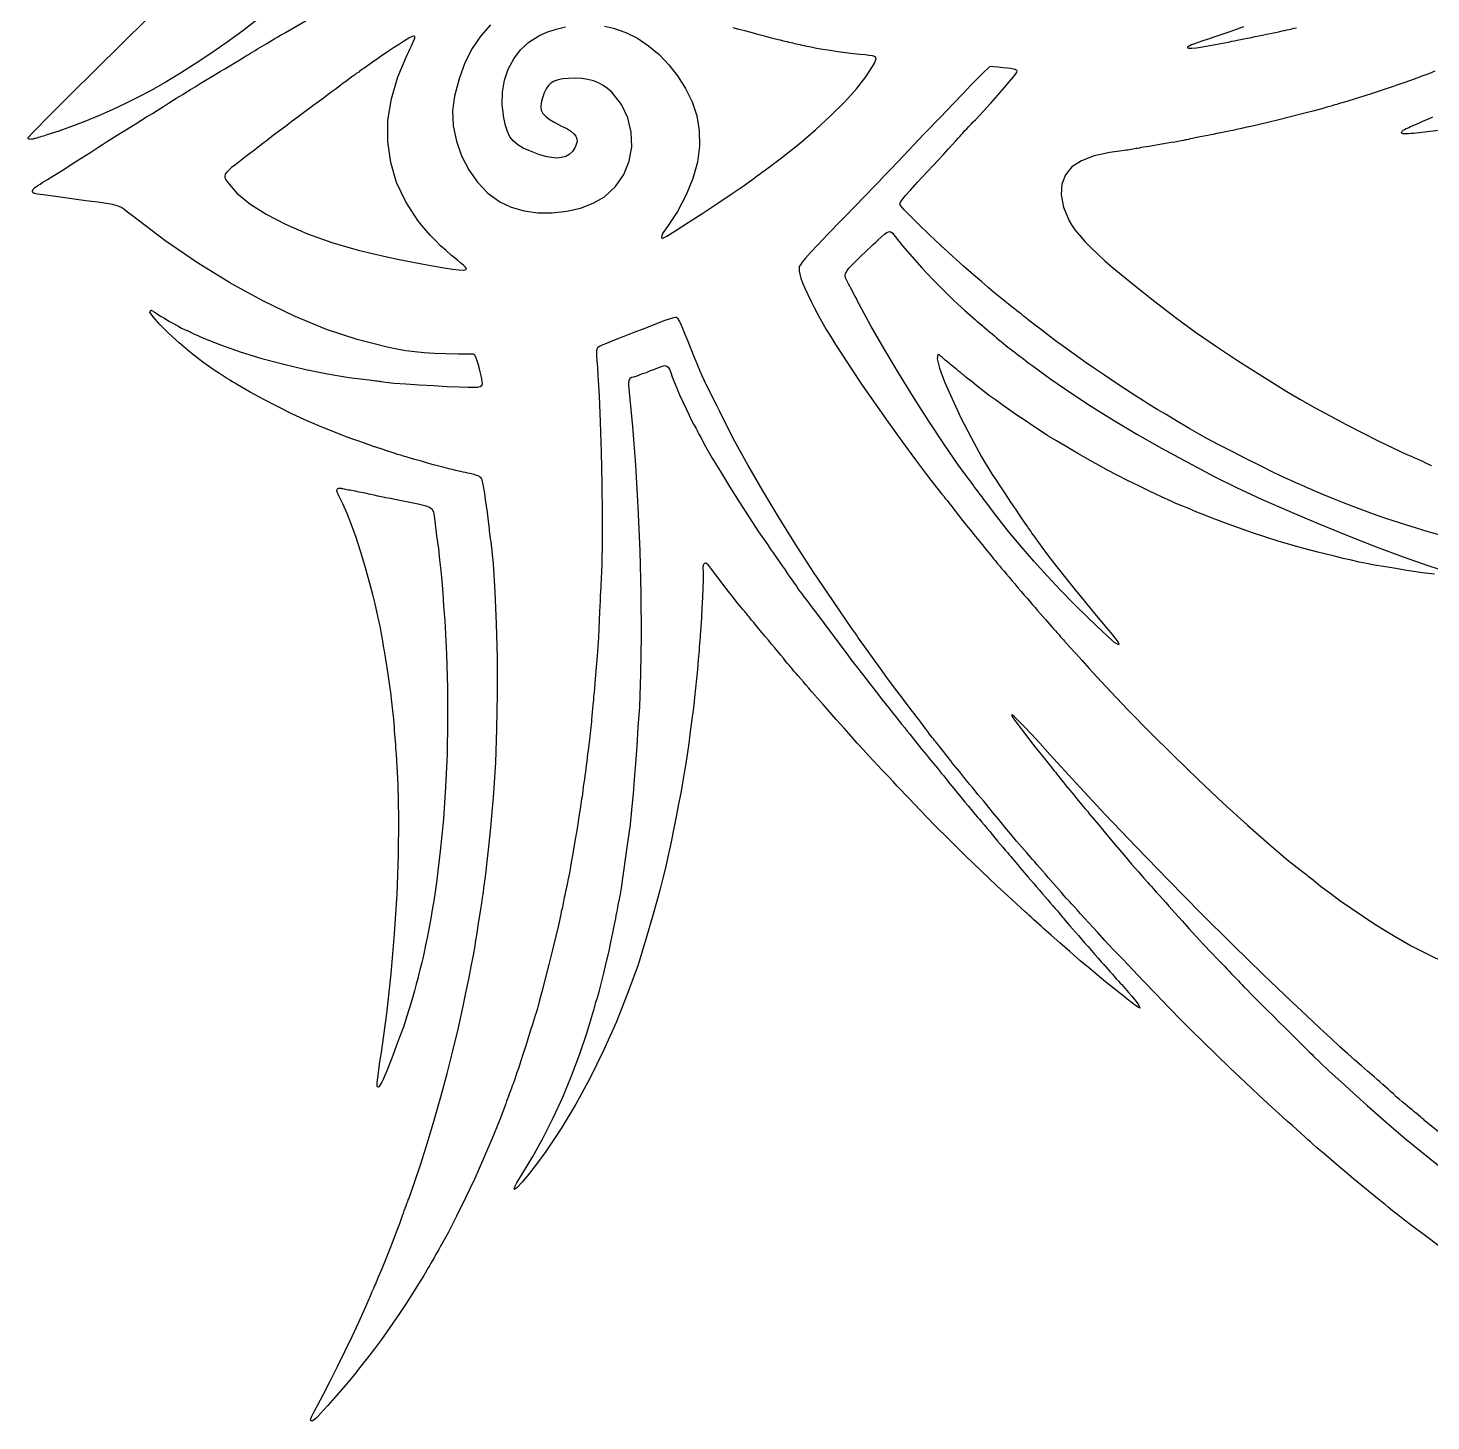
# Model space of a CAD drawing. Header units: millimetres. Extents: x 0 to 20, y 0 to 19.9.
# Drawn here: x 0 to 13.31, y 0 to 13.22 of the extents above; entities that cross this region are included whole.
import ezdxf

# ---------------------------------------------------------------- set-up
doc = ezdxf.new("R2010")
doc.units = ezdxf.units.MM
doc.layers.add('LOGO', color=7, linetype='Continuous')

msp = doc.modelspace()

# ---------------------------------------------------------------- linework, layer by layer
at = {"layer": 'LOGO'}
for points in [[(13.399, 1.651), (13.313, 1.717), (13.236, 1.774), (13.167, 1.827), (13.106, 1.874), (13.049, 1.917), (12.999, 1.957), (12.951, 1.995), (12.907, 2.03), (12.879, 2.054), (12.85, 2.077), (12.821, 2.1), (12.793, 2.123), (12.766, 2.145), (12.741, 2.165), (12.72, 2.182), (12.702, 2.196), (12.649, 2.24), (12.584, 2.293), (12.512, 2.354), (12.437, 2.417), (12.363, 2.48), (12.294, 2.54), (12.233, 2.592), (12.185, 2.635), (12.17, 2.649), (12.147, 2.669), (12.117, 2.697), (12.082, 2.728), (12.042, 2.764), (11.999, 2.802), (11.954, 2.843), (11.908, 2.884), (11.806, 2.976), (11.685, 3.089), (11.552, 3.214), (11.413, 3.345), (11.277, 3.476), (11.15, 3.6), (11.039, 3.708), (10.954, 3.794), (10.824, 3.927), (10.702, 4.053), (10.589, 4.17), (10.485, 4.28), (10.389, 4.381), (10.3, 4.474), (10.221, 4.56), (10.15, 4.637), (10.108, 4.683), (10.067, 4.728), (10.027, 4.772), (9.99, 4.811), (9.956, 4.849), (9.927, 4.881), (9.904, 4.907), (9.887, 4.925), (9.871, 4.942), (9.853, 4.962), (9.831, 4.987), (9.808, 5.013), (9.783, 5.042), (9.757, 5.072), (9.731, 5.101), (9.707, 5.129), (9.681, 5.157), (9.655, 5.188), (9.629, 5.219), (9.603, 5.249), (9.577, 5.277), (9.554, 5.304), (9.533, 5.328), (9.516, 5.347), (9.478, 5.391), (9.432, 5.444), (9.382, 5.503), (9.328, 5.567), (9.27, 5.636), (9.212, 5.706), (9.152, 5.778), (9.095, 5.849), (9.07, 5.88), (9.042, 5.912), (9.015, 5.946), (8.988, 5.98), (8.962, 6.011), (8.938, 6.04), (8.917, 6.066), (8.898, 6.089), (8.881, 6.109), (8.862, 6.133), (8.842, 6.159), (8.82, 6.185), (8.799, 6.211), (8.778, 6.237), (8.76, 6.261), (8.742, 6.283), (8.726, 6.305), (8.708, 6.327), (8.691, 6.35), (8.672, 6.372), (8.656, 6.394), (8.64, 6.413), (8.626, 6.43), (8.615, 6.444), (8.604, 6.457), (8.592, 6.472), (8.581, 6.486), (8.568, 6.502), (8.556, 6.517), (8.546, 6.532), (8.536, 6.545), (8.527, 6.557), (8.517, 6.57), (8.505, 6.587), (8.489, 6.608), (8.472, 6.631), (8.453, 6.657), (8.433, 6.683), (8.412, 6.709), (8.392, 6.736), (8.336, 6.808), (8.276, 6.887), (8.213, 6.97), (8.15, 7.055), (8.089, 7.14), (8.029, 7.222), (7.974, 7.3), (7.925, 7.369), (7.914, 7.384), (7.902, 7.402), (7.889, 7.42), (7.875, 7.439), (7.862, 7.458), (7.849, 7.477), (7.836, 7.494), (7.826, 7.511), (7.637, 7.784), (7.456, 8.055), (7.284, 8.32), (7.122, 8.58), (6.97, 8.831), (6.832, 9.073), (6.706, 9.302), (6.594, 9.518), (6.565, 9.578), (6.536, 9.636), (6.509, 9.689), (6.485, 9.738), (6.465, 9.779), (6.448, 9.812), (6.436, 9.836), (6.43, 9.849), (6.417, 9.875), (6.399, 9.916), (6.376, 9.969), (6.35, 10.031), (6.321, 10.099), (6.293, 10.17), (6.264, 10.243), (6.237, 10.311), (6.225, 10.34), (6.213, 10.368), (6.203, 10.394), (6.192, 10.416), (6.183, 10.435), (6.174, 10.451), (6.169, 10.461), (6.164, 10.466), (6.156, 10.471), (6.145, 10.472), (6.127, 10.469), (6.094, 10.459), (6.044, 10.441), (5.97, 10.413), (5.868, 10.374), (5.732, 10.321), (5.654, 10.292), (5.589, 10.266), (5.533, 10.244), (5.489, 10.225), (5.454, 10.21), (5.429, 10.199), (5.413, 10.19), (5.406, 10.184), (5.4, 10.177), (5.397, 10.169), (5.395, 10.155), (5.394, 10.134), (5.395, 10.103), (5.398, 10.059), (5.403, 10), (5.409, 9.922), (5.42, 9.728), (5.43, 9.478), (5.439, 9.192), (5.445, 8.894), (5.449, 8.603), (5.45, 8.342), (5.447, 8.131), (5.44, 7.99), (5.439, 7.973), (5.437, 7.946), (5.436, 7.912), (5.433, 7.872), (5.431, 7.829), (5.429, 7.781), (5.427, 7.732), (5.425, 7.681), (5.421, 7.597), (5.417, 7.515), (5.413, 7.433), (5.407, 7.347), (5.4, 7.256), (5.392, 7.154), (5.382, 7.041), (5.372, 6.912), (5.368, 6.877), (5.365, 6.839), (5.361, 6.8), (5.358, 6.762), (5.355, 6.725), (5.352, 6.691), (5.349, 6.66), (5.346, 6.634), (5.344, 6.61), (5.341, 6.583), (5.339, 6.553), (5.336, 6.523), (5.333, 6.494), (5.329, 6.466), (5.326, 6.438), (5.323, 6.415), (5.319, 6.391), (5.315, 6.361), (5.311, 6.329), (5.306, 6.295), (5.302, 6.259), (5.298, 6.224), (5.293, 6.189), (5.289, 6.157), (5.284, 6.125), (5.28, 6.09), (5.275, 6.055), (5.27, 6.019), (5.265, 5.984), (5.262, 5.952), (5.258, 5.923), (5.254, 5.899), (5.244, 5.83), (5.228, 5.734), (5.211, 5.622), (5.19, 5.503), (5.171, 5.386), (5.152, 5.281), (5.138, 5.197), (5.127, 5.144), (5.123, 5.127), (5.119, 5.109), (5.115, 5.089), (5.111, 5.068), (5.107, 5.046), (5.102, 5.026), (5.098, 5.006), (5.094, 4.988), (5.089, 4.968), (5.084, 4.946), (5.079, 4.92), (5.074, 4.892), (5.068, 4.863), (5.061, 4.834), (5.055, 4.806), (5.049, 4.778), (5.034, 4.706), (5.008, 4.6), (4.977, 4.471), (4.942, 4.331), (4.908, 4.194), (4.877, 4.072), (4.852, 3.979), (4.838, 3.926), (4.834, 3.913), (4.828, 3.896), (4.821, 3.873), (4.812, 3.846), (4.804, 3.817), (4.794, 3.785), (4.783, 3.751), (4.773, 3.717), (4.748, 3.636), (4.724, 3.559), (4.7, 3.486), (4.678, 3.416), (4.657, 3.353), (4.637, 3.296), (4.619, 3.244), (4.603, 3.2), (4.595, 3.181), (4.587, 3.158), (4.578, 3.134), (4.569, 3.109), (4.559, 3.082), (4.55, 3.057), (4.542, 3.033), (4.533, 3.01), (4.473, 2.85), (4.402, 2.675), (4.323, 2.489), (4.239, 2.301), (4.153, 2.117), (4.067, 1.943), (3.986, 1.785), (3.912, 1.651), (3.899, 1.628), (3.884, 1.603), (3.868, 1.575), (3.853, 1.548), (3.838, 1.522), (3.824, 1.496), (3.81, 1.472), (3.798, 1.452), (3.757, 1.381), (3.707, 1.3), (3.649, 1.208), (3.588, 1.113), (3.525, 1.018), (3.463, 0.927), (3.406, 0.845), (3.355, 0.774), (3.287, 0.684), (3.223, 0.599), (3.159, 0.519), (3.098, 0.442), (3.037, 0.368), (2.974, 0.294), (2.91, 0.221), (2.844, 0.146), (2.805, 0.102), (2.774, 0.069), (2.75, 0.043), (2.732, 0.024), (2.718, 0.013), (2.707, 0.005), (2.699, 0.001), (2.693, 0), (2.686, 0.001), (2.682, 0.006), (2.682, 0.014), (2.686, 0.027), (2.694, 0.046), (2.706, 0.072), (2.724, 0.105), (2.746, 0.146), (2.804, 0.253), (2.868, 0.378), (2.937, 0.515), (3.007, 0.659), (3.075, 0.801), (3.139, 0.936), (3.194, 1.057), (3.238, 1.159), (3.244, 1.172), (3.25, 1.187), (3.257, 1.203), (3.264, 1.222), (3.272, 1.24), (3.281, 1.26), (3.289, 1.278), (3.297, 1.296), (3.327, 1.367), (3.36, 1.446), (3.394, 1.531), (3.429, 1.619), (3.464, 1.708), (3.497, 1.793), (3.528, 1.875), (3.555, 1.948), (3.563, 1.972), (3.571, 1.996), (3.58, 2.019), (3.588, 2.042), (3.596, 2.062), (3.603, 2.082), (3.608, 2.097), (3.613, 2.109), (3.669, 2.262), (3.728, 2.441), (3.791, 2.641), (3.854, 2.853), (3.917, 3.074), (3.977, 3.296), (4.032, 3.512), (4.082, 3.717), (4.104, 3.818), (4.13, 3.936), (4.156, 4.062), (4.182, 4.191), (4.207, 4.313), (4.227, 4.42), (4.243, 4.507), (4.251, 4.564), (4.253, 4.576), (4.255, 4.591), (4.258, 4.611), (4.261, 4.631), (4.265, 4.654), (4.268, 4.677), (4.272, 4.701), (4.276, 4.725), (4.287, 4.795), (4.297, 4.857), (4.306, 4.914), (4.314, 4.965), (4.321, 5.013), (4.327, 5.058), (4.333, 5.101), (4.339, 5.144), (4.347, 5.214), (4.358, 5.308), (4.369, 5.42), (4.382, 5.541), (4.395, 5.664), (4.405, 5.78), (4.415, 5.881), (4.422, 5.962), (4.438, 6.247), (4.45, 6.565), (4.455, 6.9), (4.454, 7.238), (4.447, 7.566), (4.434, 7.868), (4.417, 8.132), (4.394, 8.344), (4.392, 8.359), (4.389, 8.378), (4.387, 8.399), (4.384, 8.422), (4.381, 8.445), (4.378, 8.47), (4.375, 8.492), (4.373, 8.514), (4.367, 8.567), (4.359, 8.624), (4.352, 8.685), (4.343, 8.745), (4.334, 8.802), (4.326, 8.851), (4.32, 8.89), (4.314, 8.916), (4.31, 8.93), (4.304, 8.942), (4.297, 8.952), (4.286, 8.96), (4.274, 8.967), (4.256, 8.973), (4.234, 8.98), (4.206, 8.986), (4.191, 8.99), (4.173, 8.994), (4.153, 8.999), (4.131, 9.003), (4.107, 9.008), (4.084, 9.014), (4.059, 9.019), (4.037, 9.025), (3.995, 9.035), (3.949, 9.046), (3.9, 9.059), (3.847, 9.074), (3.792, 9.089), (3.733, 9.106), (3.672, 9.123), (3.608, 9.143), (3.59, 9.149), (3.572, 9.153), (3.555, 9.159), (3.538, 9.164), (3.523, 9.168), (3.51, 9.172), (3.499, 9.175), (3.491, 9.177), (3.464, 9.186), (3.415, 9.202), (3.351, 9.224), (3.278, 9.248), (3.202, 9.274), (3.131, 9.299), (3.072, 9.32), (3.029, 9.336), (2.892, 9.388), (2.759, 9.443), (2.627, 9.5), (2.497, 9.561), (2.367, 9.625), (2.238, 9.692), (2.108, 9.763), (1.977, 9.838), (1.958, 9.85), (1.941, 9.86), (1.924, 9.869), (1.906, 9.881), (1.883, 9.896), (1.854, 9.915), (1.816, 9.94), (1.767, 9.972), (1.659, 10.047), (1.546, 10.135), (1.435, 10.23), (1.333, 10.322), (1.247, 10.407), (1.186, 10.476), (1.156, 10.523), (1.166, 10.541), (1.169, 10.54), (1.173, 10.538), (1.18, 10.535), (1.187, 10.53), (1.195, 10.525), (1.205, 10.519), (1.216, 10.512), (1.226, 10.505), (1.258, 10.485), (1.296, 10.463), (1.337, 10.437), (1.379, 10.413), (1.42, 10.391), (1.456, 10.371), (1.485, 10.358), (1.502, 10.351), (1.506, 10.349), (1.512, 10.347), (1.518, 10.345), (1.523, 10.342), (1.528, 10.339), (1.534, 10.337), (1.539, 10.334), (1.543, 10.331), (1.55, 10.328), (1.559, 10.323), (1.572, 10.317), (1.587, 10.31), (1.604, 10.302), (1.624, 10.293), (1.644, 10.284), (1.665, 10.276), (1.835, 10.208), (2.022, 10.143), (2.22, 10.083), (2.427, 10.027), (2.635, 9.978), (2.843, 9.936), (3.044, 9.903), (3.236, 9.878), (3.257, 9.876), (3.277, 9.874), (3.297, 9.871), (3.313, 9.869), (3.328, 9.868), (3.34, 9.867), (3.348, 9.865), (3.353, 9.864), (3.393, 9.857), (3.474, 9.849), (3.584, 9.84), (3.713, 9.831), (3.847, 9.824), (3.977, 9.817), (4.09, 9.812), (4.174, 9.81), (4.226, 9.81), (4.264, 9.811), (4.29, 9.816), (4.306, 9.825), (4.312, 9.842), (4.31, 9.868), (4.302, 9.905), (4.29, 9.954), (4.28, 9.997), (4.271, 10.032), (4.262, 10.06), (4.253, 10.084), (4.246, 10.101), (4.239, 10.113), (4.232, 10.12), (4.224, 10.122), (4.083, 10.123), (3.961, 10.125), (3.854, 10.13), (3.759, 10.135), (3.671, 10.144), (3.586, 10.156), (3.5, 10.17), (3.409, 10.189), (3.125, 10.261), (2.834, 10.358), (2.534, 10.481), (2.229, 10.628), (1.92, 10.798), (1.609, 10.99), (1.299, 11.202), (0.99, 11.436), (0.945, 11.471), (0.91, 11.498), (0.88, 11.517), (0.846, 11.531), (0.803, 11.542), (0.743, 11.552), (0.661, 11.564), (0.549, 11.578), (0.37, 11.603), (0.239, 11.621), (0.148, 11.634), (0.091, 11.642), (0.058, 11.649), (0.045, 11.656), (0.042, 11.662), (0.043, 11.671), (0.044, 11.678), (0.047, 11.684), (0.053, 11.692), (0.062, 11.701), (0.075, 11.711), (0.092, 11.722), (0.114, 11.737), (0.14, 11.754), (0.183, 11.78), (0.234, 11.811), (0.291, 11.848), (0.357, 11.889), (0.427, 11.934), (0.504, 11.982), (0.585, 12.034), (0.671, 12.09), (0.705, 12.111), (0.746, 12.137), (0.794, 12.168), (0.847, 12.201), (0.902, 12.235), (0.96, 12.271), (1.016, 12.306), (1.071, 12.341), (1.125, 12.374), (1.18, 12.408), (1.234, 12.442), (1.286, 12.474), (1.334, 12.505), (1.377, 12.532), (1.413, 12.554), (1.441, 12.572), (1.468, 12.588), (1.502, 12.61), (1.542, 12.634), (1.586, 12.661), (1.633, 12.69), (1.681, 12.719), (1.729, 12.748), (1.777, 12.776), (1.824, 12.805), (1.869, 12.832), (1.914, 12.859), (1.956, 12.885), (1.995, 12.908), (2.028, 12.928), (2.055, 12.945), (2.074, 12.957), (2.091, 12.967), (2.11, 12.979), (2.132, 12.992), (2.154, 13.005), (2.177, 13.02), (2.201, 13.034), (2.223, 13.047), (2.245, 13.059), (2.266, 13.072), (2.29, 13.086), (2.317, 13.101), (2.343, 13.117), (2.37, 13.133), (2.396, 13.149), (2.422, 13.163), (2.444, 13.176), (2.836, 13.404)], [(2.181, 13.302), (2.037, 13.191), (1.89, 13.085), (1.743, 12.982), (1.595, 12.883), (1.448, 12.79), (1.302, 12.702), (1.161, 12.622), (1.046, 12.561), (0.925, 12.501), (0.798, 12.441), (0.668, 12.385), (0.54, 12.331), (0.413, 12.283), (0.292, 12.24), (0.179, 12.203), (0.163, 12.198), (0.146, 12.193), (0.129, 12.188), (0.112, 12.183), (0.096, 12.178), (0.083, 12.174), (0.071, 12.17), (0.061, 12.168), (0.047, 12.164), (0.034, 12.162), (0.023, 12.161), (0.014, 12.162), (0.007, 12.164), (0.002, 12.168), (0, 12.172), (0.001, 12.178), (0.056, 12.237), (0.197, 12.381), (0.4, 12.585), (0.64, 12.822), (0.892, 13.072), (1.13, 13.305)], [(4.389, 13.249), (4.296, 13.145), (4.215, 13.024), (4.146, 12.888), (4.091, 12.736), (4.046, 12.57), (4.029, 12.433), (4.036, 12.289), (4.065, 12.145), (4.114, 12.006), (4.182, 11.873), (4.266, 11.754), (4.365, 11.65), (4.477, 11.567), (4.585, 11.517), (4.707, 11.483), (4.839, 11.465), (4.975, 11.464), (5.112, 11.479), (5.242, 11.509), (5.364, 11.556), (5.47, 11.617), (5.575, 11.714), (5.654, 11.828), (5.705, 11.955), (5.729, 12.091), (5.724, 12.229), (5.692, 12.365), (5.631, 12.493), (5.54, 12.608), (5.5, 12.643), (5.458, 12.673), (5.414, 12.698), (5.366, 12.716), (5.313, 12.73), (5.257, 12.738), (5.195, 12.741), (5.128, 12.739), (5.075, 12.735), (5.031, 12.726), (4.994, 12.713), (4.963, 12.696), (4.938, 12.671), (4.917, 12.64), (4.899, 12.602), (4.883, 12.555), (4.871, 12.509), (4.867, 12.471), (4.871, 12.437), (4.885, 12.408), (4.91, 12.381), (4.947, 12.353), (4.999, 12.322), (5.064, 12.288), (5.113, 12.263), (5.151, 12.239), (5.179, 12.215), (5.198, 12.191), (5.208, 12.167), (5.21, 12.14), (5.203, 12.112), (5.189, 12.08), (5.166, 12.046), (5.137, 12.019), (5.103, 12), (5.063, 11.988), (5.018, 11.984), (4.967, 11.988), (4.911, 11.999), (4.849, 12.018), (4.767, 12.048), (4.7, 12.078), (4.647, 12.109), (4.606, 12.145), (4.574, 12.186), (4.549, 12.235), (4.531, 12.293), (4.515, 12.364), (4.501, 12.489), (4.504, 12.609), (4.523, 12.723), (4.558, 12.828), (4.609, 12.925), (4.674, 13.01), (4.754, 13.084), (4.847, 13.144), (4.925, 13.179), (5.011, 13.208), (5.101, 13.228)], [(5.471, 13.235), (5.557, 13.217), (5.672, 13.176), (5.784, 13.12), (5.889, 13.049), (5.989, 12.965), (6.081, 12.87), (6.165, 12.763), (6.239, 12.645), (6.302, 12.518), (6.347, 12.385), (6.37, 12.244), (6.372, 12.096), (6.352, 11.944), (6.31, 11.79), (6.247, 11.634), (6.165, 11.478), (6.061, 11.324), (6.044, 11.299), (6.029, 11.278), (6.019, 11.261), (6.014, 11.247), (6.011, 11.236), (6.012, 11.228), (6.017, 11.224), (6.024, 11.223), (6.062, 11.242), (6.147, 11.295), (6.266, 11.371), (6.405, 11.461), (6.548, 11.557), (6.684, 11.647), (6.795, 11.723), (6.869, 11.777), (6.88, 11.785), (6.892, 11.794), (6.907, 11.805), (6.923, 11.817), (6.939, 11.829), (6.956, 11.84), (6.971, 11.852), (6.987, 11.864), (7.152, 11.985), (7.316, 12.117), (7.473, 12.251), (7.619, 12.387), (7.751, 12.518), (7.863, 12.642), (7.952, 12.755), (8.016, 12.852), (8.032, 12.885), (8.043, 12.909), (8.048, 12.926), (8.045, 12.939), (8.034, 12.948), (8.014, 12.954), (7.984, 12.958), (7.945, 12.962), (7.894, 12.965), (7.831, 12.973), (7.761, 12.982), (7.687, 12.992), (7.613, 13.003), (7.543, 13.014), (7.482, 13.025), (7.431, 13.036), (7.412, 13.039), (7.39, 13.044), (7.369, 13.049), (7.348, 13.053), (7.327, 13.058), (7.308, 13.062), (7.291, 13.066), (7.276, 13.069), (7.262, 13.073), (7.244, 13.076), (7.225, 13.081), (7.204, 13.086), (7.183, 13.091), (7.161, 13.097), (7.14, 13.102), (7.12, 13.107), (7.056, 13.123), (6.991, 13.141), (6.926, 13.157), (6.864, 13.174), (6.803, 13.19), (6.745, 13.205), (6.692, 13.22)], [(11.535, 13.229), (11.396, 13.179), (11.265, 13.135), (11.201, 13.113), (11.148, 13.096), (11.105, 13.081), (11.07, 13.069), (11.043, 13.058), (11.025, 13.049), (11.012, 13.042), (11.005, 13.037), (11.004, 13.03), (11.018, 13.026), (11.046, 13.027), (11.088, 13.031), (11.146, 13.039), (11.217, 13.052), (11.304, 13.068), (11.407, 13.088), (11.425, 13.092), (11.449, 13.097), (11.476, 13.103), (11.507, 13.109), (11.54, 13.115), (11.575, 13.122), (11.61, 13.129), (11.645, 13.137), (11.68, 13.144), (11.717, 13.151), (11.754, 13.158), (11.79, 13.166), (11.824, 13.173), (11.855, 13.18), (11.881, 13.186), (11.904, 13.19), (11.924, 13.194), (11.946, 13.2), (11.97, 13.205), (11.993, 13.21), (12.017, 13.216), (12.039, 13.221)], [(13.61, 8.349), (13.289, 8.436), (12.965, 8.537), (12.868, 8.57), (12.768, 8.605), (12.667, 8.642), (12.567, 8.679), (12.47, 8.717), (12.375, 8.755), (12.287, 8.791), (12.206, 8.827), (12.186, 8.835), (12.165, 8.846), (12.139, 8.856), (12.113, 8.868), (12.086, 8.88), (12.057, 8.891), (12.031, 8.903), (12.006, 8.915), (11.927, 8.95), (11.821, 9.001), (11.696, 9.063), (11.562, 9.13), (11.427, 9.198), (11.302, 9.264), (11.194, 9.32), (11.114, 9.364), (11.071, 9.39), (11.026, 9.415), (10.978, 9.444), (10.926, 9.474), (10.868, 9.509), (10.801, 9.549), (10.724, 9.595), (10.634, 9.648), (10.585, 9.679), (10.51, 9.728), (10.419, 9.789), (10.318, 9.855), (10.216, 9.923), (10.122, 9.987), (10.042, 10.042), (9.985, 10.082), (9.906, 10.138), (9.828, 10.196), (9.752, 10.251), (9.68, 10.305), (9.617, 10.353), (9.563, 10.394), (9.521, 10.427), (9.492, 10.449), (9.481, 10.459), (9.465, 10.471), (9.448, 10.485), (9.428, 10.501), (9.407, 10.517), (9.385, 10.535), (9.363, 10.552), (9.341, 10.569), (9.306, 10.596), (9.274, 10.622), (9.242, 10.648), (9.206, 10.677), (9.164, 10.712), (9.113, 10.756), (9.051, 10.81), (8.972, 10.877), (8.879, 10.959), (8.774, 11.053), (8.663, 11.154), (8.555, 11.256), (8.457, 11.35), (8.374, 11.432), (8.314, 11.493), (8.283, 11.529), (8.277, 11.54), (8.274, 11.55), (8.28, 11.565), (8.295, 11.588), (8.325, 11.624), (8.374, 11.678), (8.443, 11.754), (8.538, 11.856), (8.589, 11.912), (8.64, 11.968), (8.688, 12.019), (8.733, 12.068), (8.772, 12.11), (8.804, 12.146), (8.828, 12.173), (8.845, 12.191), (8.857, 12.205), (8.872, 12.221), (8.889, 12.241), (8.909, 12.261), (8.929, 12.283), (8.95, 12.305), (8.97, 12.327), (8.991, 12.348), (9.065, 12.427), (9.136, 12.505), (9.204, 12.58), (9.264, 12.649), (9.316, 12.709), (9.355, 12.758), (9.38, 12.792), (9.388, 12.808), (9.385, 12.814), (9.379, 12.819), (9.369, 12.824), (9.352, 12.828), (9.328, 12.833), (9.297, 12.837), (9.255, 12.841), (9.203, 12.846), (9.128, 12.852), (9.063, 12.79), (9.036, 12.764), (8.999, 12.727), (8.948, 12.674), (8.877, 12.6), (8.782, 12.502), (8.66, 12.373), (8.503, 12.209), (8.309, 12.006), (8.251, 11.945), (8.192, 11.883), (8.132, 11.82), (8.071, 11.756), (8.014, 11.697), (7.961, 11.642), (7.914, 11.594), (7.875, 11.554), (7.717, 11.39), (7.592, 11.262), (7.497, 11.161), (7.427, 11.087), (7.378, 11.034), (7.347, 10.997), (7.33, 10.971), (7.32, 10.954), (7.317, 10.935), (7.318, 10.911), (7.324, 10.881), (7.335, 10.844), (7.351, 10.8), (7.373, 10.748), (7.4, 10.69), (7.432, 10.623), (7.461, 10.565), (7.489, 10.512), (7.515, 10.464), (7.543, 10.414), (7.575, 10.358), (7.615, 10.294), (7.663, 10.216), (7.723, 10.122), (7.811, 9.986), (7.916, 9.83), (8.036, 9.657), (8.163, 9.478), (8.294, 9.296), (8.424, 9.12), (8.547, 8.956), (8.66, 8.811), (8.674, 8.793), (8.69, 8.774), (8.705, 8.754), (8.722, 8.734), (8.738, 8.712), (8.754, 8.692), (8.77, 8.673), (8.783, 8.656), (8.829, 8.597), (8.87, 8.546), (8.908, 8.498), (8.943, 8.454), (8.976, 8.413), (9.007, 8.374), (9.038, 8.337), (9.068, 8.3), (9.085, 8.279), (9.102, 8.258), (9.118, 8.239), (9.133, 8.22), (9.146, 8.204), (9.157, 8.19), (9.166, 8.179), (9.171, 8.172), (9.178, 8.165), (9.189, 8.151), (9.202, 8.134), (9.22, 8.113), (9.24, 8.09), (9.263, 8.063), (9.286, 8.035), (9.31, 8.007), (9.337, 7.976), (9.365, 7.943), (9.395, 7.907), (9.426, 7.872), (9.455, 7.837), (9.485, 7.803), (9.511, 7.772), (9.534, 7.745), (9.557, 7.718), (9.581, 7.691), (9.606, 7.662), (9.631, 7.634), (9.655, 7.606), (9.679, 7.58), (9.699, 7.557), (9.717, 7.536), (9.733, 7.518), (9.751, 7.499), (9.767, 7.48), (9.785, 7.46), (9.8, 7.442), (9.815, 7.425), (9.828, 7.411), (9.838, 7.399), (9.888, 7.342), (9.943, 7.281), (10.003, 7.215), (10.07, 7.141), (10.147, 7.059), (10.233, 6.966), (10.331, 6.863), (10.441, 6.746), (10.646, 6.536), (10.871, 6.313), (11.107, 6.085), (11.344, 5.863), (11.572, 5.654), (11.781, 5.469), (11.961, 5.317), (12.103, 5.207), (12.112, 5.2), (12.123, 5.192), (12.134, 5.184), (12.146, 5.174), (12.159, 5.163), (12.171, 5.153), (12.184, 5.143), (12.196, 5.134), (12.267, 5.076), (12.354, 5.011), (12.451, 4.94), (12.557, 4.866), (12.666, 4.792), (12.774, 4.721), (12.879, 4.655), (12.975, 4.596), (13.128, 4.509), (13.285, 4.428), (13.447, 4.351)], [(13.353, 12.807), (13.295, 12.784), (13.229, 12.76), (13.154, 12.733), (13.068, 12.701), (13.01, 12.681), (12.937, 12.657), (12.853, 12.628), (12.766, 12.6), (12.677, 12.572), (12.596, 12.546), (12.526, 12.524), (12.473, 12.509), (12.457, 12.504), (12.438, 12.499), (12.42, 12.493), (12.401, 12.488), (12.383, 12.482), (12.366, 12.477), (12.351, 12.472), (12.337, 12.469), (12.278, 12.452), (12.193, 12.429), (12.093, 12.402), (11.982, 12.374), (11.871, 12.347), (11.766, 12.321), (11.676, 12.3), (11.606, 12.284), (11.587, 12.281), (11.567, 12.276), (11.546, 12.272), (11.525, 12.267), (11.503, 12.262), (11.484, 12.258), (11.466, 12.254), (11.451, 12.25), (11.433, 12.246), (11.411, 12.242), (11.383, 12.236), (11.352, 12.23), (11.319, 12.223), (11.283, 12.216), (11.248, 12.208), (11.212, 12.202), (11.177, 12.195), (11.142, 12.188), (11.11, 12.181), (11.078, 12.175), (11.051, 12.17), (11.028, 12.165), (11.01, 12.161), (10.998, 12.158), (10.985, 12.156), (10.966, 12.152), (10.943, 12.147), (10.915, 12.142), (10.884, 12.136), (10.849, 12.131), (10.814, 12.125), (10.778, 12.119), (10.742, 12.113), (10.706, 12.107), (10.672, 12.1), (10.64, 12.095), (10.612, 12.091), (10.587, 12.086), (10.568, 12.083), (10.554, 12.08), (10.544, 12.078), (10.53, 12.075), (10.515, 12.073), (10.5, 12.07), (10.484, 12.067), (10.468, 12.065), (10.452, 12.062), (10.437, 12.06), (10.422, 12.058), (10.403, 12.056), (10.382, 12.053), (10.359, 12.05), (10.336, 12.046), (10.312, 12.043), (10.289, 12.039), (10.267, 12.036), (10.119, 12.005), (9.999, 11.959), (9.907, 11.899), (9.845, 11.825), (9.81, 11.736), (9.805, 11.634), (9.828, 11.518), (9.88, 11.388), (9.903, 11.349), (9.936, 11.303), (9.98, 11.251), (10.031, 11.193), (10.09, 11.133), (10.153, 11.072), (10.22, 11.009), (10.29, 10.949), (10.496, 10.78), (10.694, 10.623), (10.887, 10.475), (11.081, 10.333), (11.28, 10.195), (11.488, 10.057), (11.709, 9.916), (11.947, 9.769), (12.07, 9.696), (12.208, 9.618), (12.357, 9.537), (12.51, 9.455), (12.664, 9.376), (12.815, 9.301), (12.958, 9.231), (13.087, 9.172), (13.121, 9.157), (13.153, 9.143), (13.184, 9.129), (13.211, 9.116), (13.235, 9.106), (13.255, 9.096), (13.269, 9.089), (13.277, 9.085), (13.283, 9.082), (13.291, 9.078), (13.3, 9.075), (13.308, 9.07), (13.319, 9.066)], [(13.414, 12.248), (13.203, 12.223), (13.175, 12.22), (13.149, 12.218), (13.124, 12.216), (13.103, 12.215), (13.083, 12.214), (13.068, 12.213), (13.057, 12.213), (13.051, 12.214), (13.041, 12.217), (13.036, 12.222), (13.035, 12.227), (13.037, 12.234), (13.041, 12.24), (13.051, 12.247), (13.064, 12.255), (13.08, 12.263), (13.091, 12.268), (13.105, 12.274), (13.121, 12.282), (13.14, 12.289), (13.159, 12.298), (13.179, 12.307), (13.199, 12.316), (13.219, 12.323), (13.239, 12.333), (13.261, 12.343), (13.284, 12.353), (13.307, 12.363), (13.331, 12.374)], [(13.347, 8.034), (13.235, 8.049), (13.087, 8.071), (12.963, 8.091), (12.863, 8.107), (12.778, 8.122), (12.704, 8.135), (12.634, 8.15), (12.562, 8.167), (12.481, 8.185), (12.386, 8.208), (12.24, 8.245), (12.107, 8.28), (11.984, 8.314), (11.866, 8.349), (11.747, 8.386), (11.622, 8.428), (11.488, 8.474), (11.339, 8.529), (11.297, 8.545), (11.237, 8.568), (11.167, 8.595), (11.092, 8.625), (11.018, 8.657), (10.95, 8.684), (10.893, 8.707), (10.856, 8.724), (10.756, 8.77), (10.651, 8.819), (10.543, 8.872), (10.436, 8.925), (10.336, 8.975), (10.244, 9.023), (10.165, 9.065), (10.101, 9.101), (9.964, 9.18), (9.853, 9.246), (9.76, 9.301), (9.68, 9.349), (9.608, 9.395), (9.537, 9.442), (9.462, 9.492), (9.376, 9.551), (9.317, 9.592), (9.255, 9.636), (9.19, 9.682), (9.126, 9.729), (9.065, 9.776), (9.008, 9.819), (8.959, 9.859), (8.917, 9.893), (8.901, 9.906), (8.885, 9.919), (8.867, 9.934), (8.849, 9.948), (8.831, 9.963), (8.814, 9.977), (8.799, 9.989), (8.785, 10), (8.772, 10.011), (8.758, 10.021), (8.744, 10.033), (8.731, 10.045), (8.717, 10.057), (8.704, 10.067), (8.694, 10.077), (8.685, 10.086), (8.677, 10.093), (8.669, 10.099), (8.661, 10.105), (8.655, 10.11), (8.649, 10.115), (8.643, 10.117), (8.639, 10.119), (8.636, 10.119), (8.628, 10.08), (8.651, 9.99), (8.699, 9.859), (8.769, 9.698), (8.854, 9.519), (8.95, 9.332), (9.05, 9.15), (9.151, 8.982), (9.182, 8.936), (9.223, 8.873), (9.272, 8.799), (9.325, 8.72), (9.377, 8.642), (9.423, 8.573), (9.46, 8.518), (9.484, 8.485), (9.493, 8.472), (9.504, 8.456), (9.516, 8.439), (9.528, 8.422), (9.54, 8.404), (9.552, 8.388), (9.564, 8.372), (9.573, 8.358), (9.621, 8.292), (9.686, 8.207), (9.764, 8.105), (9.85, 7.997), (9.939, 7.886), (10.025, 7.778), (10.105, 7.68), (10.174, 7.599), (10.219, 7.546), (10.257, 7.5), (10.289, 7.462), (10.314, 7.43), (10.333, 7.405), (10.345, 7.386), (10.352, 7.375), (10.352, 7.369), (10.345, 7.368), (10.332, 7.374), (10.312, 7.388), (10.283, 7.412), (10.245, 7.447), (10.196, 7.492), (10.133, 7.551), (10.058, 7.623), (9.929, 7.75), (9.8, 7.882), (9.673, 8.019), (9.547, 8.158), (9.425, 8.299), (9.306, 8.441), (9.193, 8.584), (9.087, 8.724), (9.071, 8.745), (9.054, 8.768), (9.037, 8.792), (9.018, 8.815), (9, 8.839), (8.984, 8.861), (8.969, 8.882), (8.956, 8.899), (8.829, 9.074), (8.692, 9.272), (8.548, 9.488), (8.403, 9.715), (8.26, 9.945), (8.125, 10.172), (8, 10.391), (7.891, 10.592), (7.876, 10.621), (7.861, 10.65), (7.846, 10.678), (7.831, 10.706), (7.818, 10.732), (7.806, 10.755), (7.795, 10.774), (7.787, 10.789), (7.77, 10.821), (7.759, 10.847), (7.755, 10.869), (7.758, 10.889), (7.77, 10.912), (7.791, 10.938), (7.822, 10.97), (7.863, 11.012), (7.887, 11.036), (7.913, 11.061), (7.941, 11.087), (7.968, 11.113), (7.995, 11.139), (8.02, 11.163), (8.045, 11.186), (8.065, 11.205), (8.1, 11.237), (8.129, 11.261), (8.15, 11.276), (8.167, 11.285), (8.181, 11.286), (8.193, 11.282), (8.206, 11.271), (8.218, 11.256), (8.3, 11.152), (8.39, 11.047), (8.484, 10.941), (8.583, 10.836), (8.685, 10.733), (8.787, 10.632), (8.89, 10.538), (8.991, 10.45), (9.009, 10.434), (9.031, 10.416), (9.054, 10.396), (9.077, 10.376), (9.103, 10.355), (9.126, 10.334), (9.15, 10.315), (9.171, 10.296), (9.191, 10.279), (9.214, 10.26), (9.236, 10.242), (9.259, 10.223), (9.28, 10.206), (9.3, 10.19), (9.317, 10.176), (9.333, 10.165), (9.347, 10.153), (9.368, 10.138), (9.39, 10.121), (9.415, 10.102), (9.443, 10.082), (9.471, 10.06), (9.499, 10.039), (9.528, 10.019), (9.707, 9.887), (9.896, 9.756), (10.094, 9.627), (10.303, 9.496), (10.523, 9.365), (10.757, 9.231), (11.003, 9.097), (11.265, 8.96), (11.469, 8.858), (11.707, 8.748), (11.968, 8.632), (12.243, 8.515), (12.521, 8.401), (12.795, 8.295), (13.052, 8.2), (13.285, 8.119), (13.383, 8.085)], [(13.737, 2.461), (13.258, 2.849), (13.246, 2.859), (13.231, 2.871), (13.215, 2.885), (13.196, 2.9), (13.177, 2.917), (13.155, 2.934), (13.135, 2.951), (13.114, 2.967), (13.093, 2.986), (13.069, 3.006), (13.042, 3.029), (13.014, 3.053), (12.986, 3.077), (12.958, 3.103), (12.931, 3.126), (12.907, 3.148), (12.883, 3.17), (12.857, 3.192), (12.83, 3.217), (12.804, 3.24), (12.777, 3.264), (12.753, 3.284), (12.731, 3.303), (12.712, 3.32), (12.655, 3.37), (12.593, 3.422), (12.527, 3.482), (12.451, 3.551), (12.363, 3.632), (12.259, 3.728), (12.136, 3.843), (11.991, 3.98), (11.723, 4.235), (11.434, 4.517), (11.132, 4.818), (10.824, 5.131), (10.519, 5.446), (10.224, 5.755), (9.948, 6.051), (9.698, 6.325), (9.604, 6.43), (9.523, 6.518), (9.455, 6.59), (9.401, 6.645), (9.363, 6.682), (9.34, 6.699), (9.335, 6.698), (9.346, 6.675), (9.366, 6.648), (9.396, 6.607), (9.434, 6.556), (9.478, 6.499), (9.525, 6.437), (9.572, 6.377), (9.618, 6.321), (9.658, 6.271), (9.669, 6.257), (9.681, 6.242), (9.695, 6.225), (9.71, 6.207), (9.724, 6.188), (9.739, 6.17), (9.753, 6.153), (9.765, 6.136), (9.779, 6.12), (9.794, 6.099), (9.812, 6.078), (9.83, 6.055), (9.85, 6.03), (9.869, 6.007), (9.889, 5.983), (9.906, 5.962), (9.925, 5.94), (9.945, 5.915), (9.967, 5.889), (9.989, 5.863), (10.012, 5.835), (10.033, 5.809), (10.054, 5.785), (10.072, 5.762), (10.155, 5.663), (10.24, 5.562), (10.322, 5.463), (10.402, 5.37), (10.474, 5.284), (10.539, 5.21), (10.59, 5.151), (10.627, 5.11), (10.641, 5.094), (10.66, 5.074), (10.682, 5.048), (10.708, 5.019), (10.736, 4.988), (10.766, 4.954), (10.797, 4.92), (10.827, 4.886), (10.887, 4.817), (10.952, 4.746), (11.02, 4.671), (11.09, 4.595), (11.16, 4.519), (11.229, 4.446), (11.296, 4.376), (11.358, 4.311), (11.378, 4.289), (11.4, 4.267), (11.422, 4.244), (11.445, 4.22), (11.466, 4.198), (11.487, 4.176), (11.505, 4.157), (11.521, 4.14), (11.54, 4.12), (11.569, 4.09), (11.607, 4.051), (11.653, 4.006), (11.704, 3.955), (11.758, 3.901), (11.816, 3.843), (11.874, 3.785), (11.933, 3.727), (11.989, 3.672), (12.041, 3.62), (12.089, 3.573), (12.13, 3.532), (12.163, 3.5), (12.186, 3.476), (12.201, 3.462), (12.262, 3.402), (12.35, 3.319), (12.459, 3.22), (12.581, 3.109), (12.71, 2.994), (12.84, 2.88), (12.962, 2.772), (13.074, 2.677), (13.601, 2.251)]]:
    msp.add_lwpolyline(points, dxfattribs=at)
for points in [[(3.67, 13.135), (3.668, 13.137), (3.666, 13.139), (3.664, 13.141), (3.662, 13.141), (3.66, 13.142), (3.644, 13.136), (3.615, 13.12), (3.574, 13.096), (3.525, 13.066), (3.469, 13.03), (3.411, 12.991), (3.351, 12.951), (3.294, 12.911), (3.282, 12.902), (3.269, 12.893), (3.256, 12.884), (3.241, 12.873), (3.226, 12.863), (3.212, 12.853), (3.199, 12.844), (3.187, 12.835), (3.175, 12.827), (3.162, 12.818), (3.15, 12.81), (3.138, 12.8), (3.125, 12.792), (3.114, 12.783), (3.105, 12.776), (3.097, 12.771), (3.086, 12.763), (3.07, 12.75), (3.048, 12.735), (3.021, 12.714), (2.991, 12.693), (2.959, 12.668), (2.924, 12.642), (2.887, 12.616), (2.849, 12.586), (2.804, 12.553), (2.755, 12.517), (2.703, 12.479), (2.652, 12.44), (2.601, 12.402), (2.552, 12.366), (2.508, 12.333), (2.442, 12.284), (2.385, 12.242), (2.33, 12.2), (2.276, 12.158), (2.216, 12.113), (2.148, 12.06), (2.067, 11.998), (1.971, 11.923), (1.932, 11.893), (1.904, 11.868), (1.883, 11.848), (1.871, 11.83), (1.868, 11.813), (1.869, 11.795), (1.878, 11.777), (1.893, 11.755), (1.982, 11.65), (2.106, 11.548), (2.26, 11.45), (2.443, 11.355), (2.652, 11.266), (2.883, 11.184), (3.134, 11.111), (3.404, 11.045), (3.523, 11.021), (3.64, 10.998), (3.752, 10.976), (3.856, 10.958), (3.948, 10.942), (4.027, 10.93), (4.088, 10.924), (4.128, 10.921), (4.144, 10.922), (4.155, 10.925), (4.16, 10.93), (4.157, 10.939), (4.148, 10.951), (4.132, 10.967), (4.107, 10.988), (4.075, 11.014), (4.02, 11.059), (3.967, 11.106), (3.915, 11.152), (3.867, 11.2), (3.82, 11.248), (3.777, 11.296), (3.737, 11.343), (3.7, 11.39), (3.585, 11.567), (3.498, 11.753), (3.442, 11.943), (3.415, 12.14), (3.416, 12.342), (3.448, 12.547), (3.508, 12.754), (3.599, 12.964), (3.613, 12.994), (3.627, 13.022), (3.64, 13.048), (3.65, 13.072), (3.659, 13.092), (3.666, 13.109), (3.67, 13.119), (3.672, 13.126), (3.672, 13.129), (3.671, 13.132)], [(6.045, 10.014), (6.061, 10.01), (6.075, 9.999), (6.087, 9.979), (6.099, 9.948), (6.114, 9.907), (6.132, 9.86), (6.157, 9.801), (6.184, 9.736), (6.214, 9.669), (6.245, 9.604), (6.273, 9.543), (6.297, 9.494), (6.316, 9.459), (6.322, 9.448), (6.331, 9.433), (6.34, 9.417), (6.349, 9.4), (6.358, 9.382), (6.367, 9.365), (6.376, 9.348), (6.385, 9.333), (6.431, 9.247), (6.494, 9.136), (6.571, 9.008), (6.657, 8.868), (6.748, 8.723), (6.842, 8.578), (6.934, 8.438), (7.02, 8.313), (7.044, 8.277), (7.072, 8.238), (7.1, 8.197), (7.128, 8.156), (7.156, 8.115), (7.184, 8.076), (7.209, 8.04), (7.23, 8.008), (7.251, 7.979), (7.271, 7.949), (7.292, 7.921), (7.31, 7.894), (7.328, 7.869), (7.343, 7.848), (7.356, 7.83), (7.366, 7.818), (7.393, 7.782), (7.437, 7.724), (7.492, 7.651), (7.555, 7.568), (7.619, 7.483), (7.679, 7.402), (7.733, 7.331), (7.773, 7.276), (7.81, 7.227), (7.86, 7.162), (7.918, 7.086), (7.982, 7.003), (8.048, 6.92), (8.11, 6.84), (8.166, 6.769), (8.211, 6.712), (8.228, 6.691), (8.248, 6.665), (8.271, 6.638), (8.294, 6.608), (8.32, 6.578), (8.344, 6.547), (8.368, 6.516), (8.391, 6.488), (8.413, 6.46), (8.436, 6.431), (8.46, 6.401), (8.483, 6.372), (8.506, 6.345), (8.526, 6.32), (8.545, 6.297), (8.56, 6.279), (8.575, 6.261), (8.591, 6.241), (8.611, 6.217), (8.63, 6.194), (8.651, 6.169), (8.67, 6.144), (8.69, 6.121), (8.707, 6.098), (8.749, 6.047), (8.788, 5.999), (8.824, 5.954), (8.858, 5.912), (8.891, 5.873), (8.922, 5.836), (8.95, 5.803), (8.976, 5.771), (8.99, 5.755), (9.008, 5.734), (9.029, 5.709), (9.052, 5.681), (9.076, 5.653), (9.102, 5.623), (9.127, 5.593), (9.151, 5.564), (9.176, 5.533), (9.201, 5.503), (9.226, 5.474), (9.251, 5.445), (9.274, 5.417), (9.295, 5.393), (9.312, 5.372), (9.327, 5.355), (9.34, 5.34), (9.356, 5.32), (9.375, 5.299), (9.394, 5.276), (9.414, 5.253), (9.434, 5.228), (9.454, 5.205), (9.473, 5.183), (9.493, 5.159), (9.516, 5.131), (9.542, 5.102), (9.569, 5.07), (9.598, 5.037), (9.625, 5.004), (9.652, 4.973), (9.678, 4.944), (9.702, 4.917), (9.725, 4.889), (9.748, 4.863), (9.769, 4.839), (9.788, 4.816), (9.803, 4.798), (9.816, 4.783), (9.824, 4.773), (9.832, 4.762), (9.846, 4.745), (9.865, 4.724), (9.887, 4.698), (9.912, 4.669), (9.94, 4.638), (9.968, 4.606), (9.998, 4.572), (10.028, 4.537), (10.06, 4.501), (10.094, 4.463), (10.126, 4.427), (10.157, 4.391), (10.185, 4.358), (10.21, 4.33), (10.232, 4.306), (10.25, 4.284), (10.271, 4.261), (10.291, 4.238), (10.312, 4.215), (10.331, 4.193), (10.35, 4.173), (10.366, 4.155), (10.38, 4.14), (10.412, 4.104), (10.444, 4.067), (10.475, 4.031), (10.503, 3.996), (10.525, 3.966), (10.542, 3.942), (10.55, 3.925), (10.551, 3.918), (10.547, 3.919), (10.54, 3.923), (10.529, 3.93), (10.516, 3.939), (10.501, 3.949), (10.484, 3.962), (10.466, 3.976), (10.446, 3.991), (10.427, 4.007), (10.406, 4.023), (10.386, 4.04), (10.365, 4.057), (10.347, 4.071), (10.329, 4.085), (10.315, 4.096), (10.303, 4.106), (10.245, 4.152), (10.169, 4.214), (10.08, 4.289), (9.983, 4.37), (9.886, 4.455), (9.792, 4.536), (9.709, 4.61), (9.641, 4.671), (9.617, 4.692), (9.594, 4.714), (9.568, 4.736), (9.544, 4.759), (9.521, 4.78), (9.499, 4.8), (9.48, 4.817), (9.463, 4.832), (9.336, 4.947), (9.195, 5.077), (9.046, 5.22), (8.894, 5.367), (8.744, 5.515), (8.601, 5.658), (8.471, 5.792), (8.358, 5.91), (8.324, 5.946), (8.288, 5.984), (8.25, 6.025), (8.211, 6.067), (8.172, 6.108), (8.135, 6.147), (8.101, 6.183), (8.071, 6.214), (8.024, 6.264), (7.977, 6.316), (7.926, 6.37), (7.87, 6.432), (7.811, 6.498), (7.745, 6.573), (7.671, 6.657), (7.588, 6.751), (7.568, 6.773), (7.546, 6.799), (7.521, 6.827), (7.493, 6.858), (7.465, 6.89), (7.437, 6.923), (7.41, 6.955), (7.383, 6.985), (7.358, 7.013), (7.334, 7.041), (7.31, 7.069), (7.289, 7.094), (7.269, 7.116), (7.254, 7.135), (7.241, 7.151), (7.232, 7.16), (7.224, 7.171), (7.209, 7.189), (7.19, 7.211), (7.169, 7.237), (7.144, 7.267), (7.115, 7.301), (7.086, 7.336), (7.057, 7.372), (7.026, 7.408), (6.996, 7.445), (6.964, 7.481), (6.936, 7.516), (6.91, 7.548), (6.887, 7.576), (6.867, 7.6), (6.852, 7.618), (6.841, 7.633), (6.829, 7.647), (6.818, 7.661), (6.809, 7.673), (6.8, 7.683), (6.792, 7.691), (6.787, 7.697), (6.783, 7.701), (6.774, 7.713), (6.753, 7.737), (6.725, 7.774), (6.689, 7.82), (6.648, 7.872), (6.605, 7.929), (6.56, 7.987), (6.516, 8.046), (6.491, 8.079), (6.471, 8.104), (6.455, 8.123), (6.443, 8.134), (6.434, 8.14), (6.426, 8.141), (6.42, 8.137), (6.414, 8.131), (6.411, 8.126), (6.408, 8.12), (6.406, 8.113), (6.405, 8.106), (6.404, 8.097), (6.404, 8.089), (6.405, 8.078), (6.406, 8.067), (6.407, 8.035), (6.406, 7.978), (6.404, 7.902), (6.4, 7.813), (6.396, 7.717), (6.392, 7.623), (6.386, 7.533), (6.38, 7.457), (6.378, 7.433), (6.376, 7.406), (6.373, 7.376), (6.37, 7.344), (6.368, 7.312), (6.365, 7.281), (6.362, 7.251), (6.36, 7.224), (6.353, 7.132), (6.345, 7.043), (6.336, 6.955), (6.325, 6.864), (6.314, 6.766), (6.301, 6.66), (6.285, 6.54), (6.267, 6.405), (6.255, 6.323), (6.242, 6.238), (6.227, 6.149), (6.211, 6.056), (6.194, 5.958), (6.174, 5.857), (6.154, 5.751), (6.132, 5.641), (6.099, 5.481), (6.072, 5.353), (6.049, 5.247), (6.025, 5.15), (5.999, 5.048), (5.967, 4.931), (5.926, 4.787), (5.873, 4.603), (5.789, 4.329), (5.69, 4.055), (5.581, 3.782), (5.461, 3.514), (5.334, 3.255), (5.199, 3.007), (5.059, 2.774), (4.914, 2.557), (4.827, 2.438), (4.751, 2.34), (4.688, 2.265), (4.642, 2.216), (4.617, 2.197), (4.614, 2.21), (4.638, 2.26), (4.693, 2.348), (4.792, 2.509), (4.888, 2.686), (4.983, 2.875), (5.074, 3.072), (5.158, 3.275), (5.236, 3.482), (5.306, 3.688), (5.367, 3.892), (5.372, 3.908), (5.377, 3.927), (5.382, 3.945), (5.387, 3.964), (5.393, 3.982), (5.398, 3.999), (5.403, 4.015), (5.407, 4.028), (5.423, 4.086), (5.443, 4.162), (5.465, 4.249), (5.488, 4.346), (5.511, 4.444), (5.532, 4.542), (5.551, 4.631), (5.566, 4.71), (5.571, 4.738), (5.577, 4.768), (5.583, 4.797), (5.588, 4.825), (5.594, 4.851), (5.598, 4.875), (5.602, 4.894), (5.605, 4.91), (5.613, 4.952), (5.622, 5), (5.632, 5.057), (5.642, 5.128), (5.655, 5.218), (5.671, 5.33), (5.69, 5.468), (5.713, 5.636), (5.723, 5.726), (5.735, 5.831), (5.747, 5.952), (5.757, 6.088), (5.769, 6.238), (5.781, 6.402), (5.792, 6.582), (5.805, 6.775), (5.817, 7.088), (5.822, 7.451), (5.819, 7.845), (5.808, 8.257), (5.792, 8.67), (5.769, 9.069), (5.741, 9.437), (5.708, 9.758), (5.704, 9.795), (5.702, 9.827), (5.703, 9.852), (5.706, 9.872), (5.712, 9.888), (5.719, 9.899), (5.729, 9.906), (5.742, 9.907), (5.75, 9.908), (5.762, 9.912), (5.781, 9.918), (5.804, 9.926), (5.833, 9.938), (5.868, 9.95), (5.909, 9.967), (5.956, 9.985), (5.994, 10), (6.022, 10.01)], [(2.954, 8.851), (2.958, 8.851), (2.962, 8.851), (2.966, 8.85), (2.971, 8.85), (2.975, 8.849), (2.981, 8.848), (2.989, 8.847), (2.999, 8.844), (3.011, 8.842), (3.025, 8.839), (3.039, 8.837), (3.055, 8.834), (3.071, 8.831), (3.087, 8.828), (3.105, 8.825), (3.123, 8.821), (3.143, 8.817), (3.162, 8.813), (3.18, 8.81), (3.197, 8.806), (3.212, 8.803), (3.228, 8.799), (3.253, 8.793), (3.283, 8.787), (3.318, 8.779), (3.356, 8.772), (3.397, 8.764), (3.439, 8.756), (3.482, 8.747), (3.609, 8.723), (3.703, 8.704), (3.767, 8.688), (3.81, 8.671), (3.834, 8.651), (3.848, 8.624), (3.855, 8.587), (3.861, 8.538), (3.878, 8.399), (3.894, 8.28), (3.906, 8.172), (3.916, 8.07), (3.926, 7.968), (3.935, 7.859), (3.944, 7.736), (3.954, 7.594), (3.971, 7.275), (3.981, 6.957), (3.982, 6.64), (3.977, 6.326), (3.963, 6.016), (3.942, 5.709), (3.912, 5.407), (3.875, 5.11), (3.863, 5.022), (3.85, 4.936), (3.836, 4.851), (3.822, 4.767), (3.806, 4.684), (3.79, 4.6), (3.773, 4.516), (3.755, 4.433), (3.746, 4.389), (3.737, 4.351), (3.728, 4.316), (3.719, 4.28), (3.71, 4.242), (3.698, 4.198), (3.684, 4.145), (3.667, 4.082), (3.642, 3.993), (3.618, 3.911), (3.593, 3.83), (3.565, 3.747), (3.532, 3.657), (3.495, 3.557), (3.451, 3.442), (3.398, 3.307), (3.383, 3.272), (3.37, 3.241), (3.358, 3.216), (3.346, 3.195), (3.337, 3.181), (3.328, 3.171), (3.321, 3.167), (3.315, 3.169), (3.313, 3.174), (3.312, 3.186), (3.313, 3.205), (3.316, 3.235), (3.322, 3.277), (3.33, 3.334), (3.34, 3.407), (3.354, 3.497), (3.404, 3.865), (3.446, 4.242), (3.479, 4.623), (3.502, 5), (3.516, 5.367), (3.52, 5.716), (3.514, 6.038), (3.497, 6.327), (3.494, 6.354), (3.492, 6.384), (3.49, 6.416), (3.487, 6.45), (3.485, 6.484), (3.482, 6.518), (3.479, 6.55), (3.477, 6.581), (3.47, 6.658), (3.462, 6.739), (3.453, 6.825), (3.442, 6.912), (3.431, 6.999), (3.418, 7.085), (3.406, 7.168), (3.393, 7.248), (3.389, 7.266), (3.386, 7.287), (3.382, 7.309), (3.378, 7.333), (3.375, 7.355), (3.371, 7.378), (3.368, 7.4), (3.365, 7.418), (3.359, 7.453), (3.352, 7.489), (3.345, 7.527), (3.336, 7.57), (3.324, 7.621), (3.31, 7.681), (3.293, 7.755), (3.271, 7.842), (3.235, 7.98), (3.197, 8.118), (3.155, 8.252), (3.113, 8.382), (3.071, 8.502), (3.029, 8.61), (2.988, 8.703), (2.951, 8.778), (2.943, 8.793), (2.938, 8.806), (2.934, 8.817), (2.932, 8.826), (2.932, 8.834), (2.934, 8.841), (2.938, 8.846), (2.943, 8.849), (2.946, 8.85), (2.95, 8.85)]]:
    msp.add_lwpolyline(points, close=True, dxfattribs=at)

doc.saveas('drawing.dxf')
